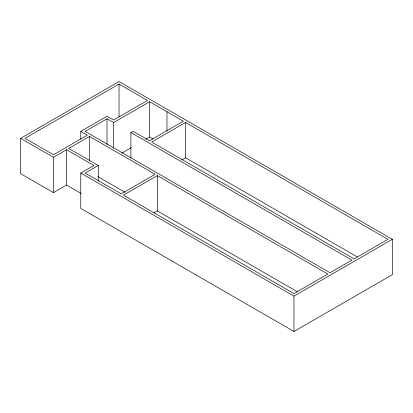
<?xml version="1.0" encoding="UTF-8"?>
<svg xmlns="http://www.w3.org/2000/svg" width="413" height="413" viewBox="0 0 413 413"><rect width="100%" height="100%" fill="white"/><g stroke="black" fill="none" stroke-linecap="round" stroke-linejoin="round"><path stroke-width="0.62" d="M20.65 138.334L119.042 81.526L392.35 239.323L392.35 274.666L293.958 331.474L80.778 208.395L80.778 173.047L93.896 165.474L66.565 149.692L53.447 157.27L20.65 138.334L20.65 173.677L53.447 192.613L66.565 185.039L81.067 193.413M80.778 131.391L107.013 116.244L113.575 120.028L147.467 100.462L119.042 84.051L25.023 138.334L53.447 154.746L87.339 135.175L80.778 131.391L80.778 139.104M130.895 132.552L133.084 131.293L149.48 140.761L183.372 121.195L149.651 101.727L113.575 122.553L107.013 118.768L85.15 131.391L330.033 272.771L351.902 260.149L130.895 132.552L130.895 158.262M98.268 165.474L85.15 173.047L121.226 193.878L155.118 174.312L89.523 136.44L68.754 148.432L98.268 165.474L98.268 180.899M121.902 153.094L131.334 147.648M145.768 139.315L149.651 137.07L153.006 139.005M185.556 122.454L151.669 142.02L354.086 258.889L387.977 239.323L185.556 122.454L185.556 157.802L357.307 256.958M181.668 160.048L185.556 157.802M157.307 175.571L123.415 195.137L293.958 293.602L327.85 274.036L157.307 175.571L157.307 210.919L297.195 291.686M153.972 212.845L157.307 210.919M80.778 173.047L293.958 296.126L392.35 239.323M97.86 176.599L125.103 192.324M293.958 296.126L293.958 331.474M166.971 111.727L166.971 131.004M149.651 101.727L149.651 137.07M119.042 84.051L119.042 116.827M113.575 122.553L113.575 148.262M107.013 118.768L107.013 144.473M89.523 136.44L89.523 160.858M66.565 149.692L66.565 185.039M53.447 157.27L53.447 192.613"/></g></svg>
